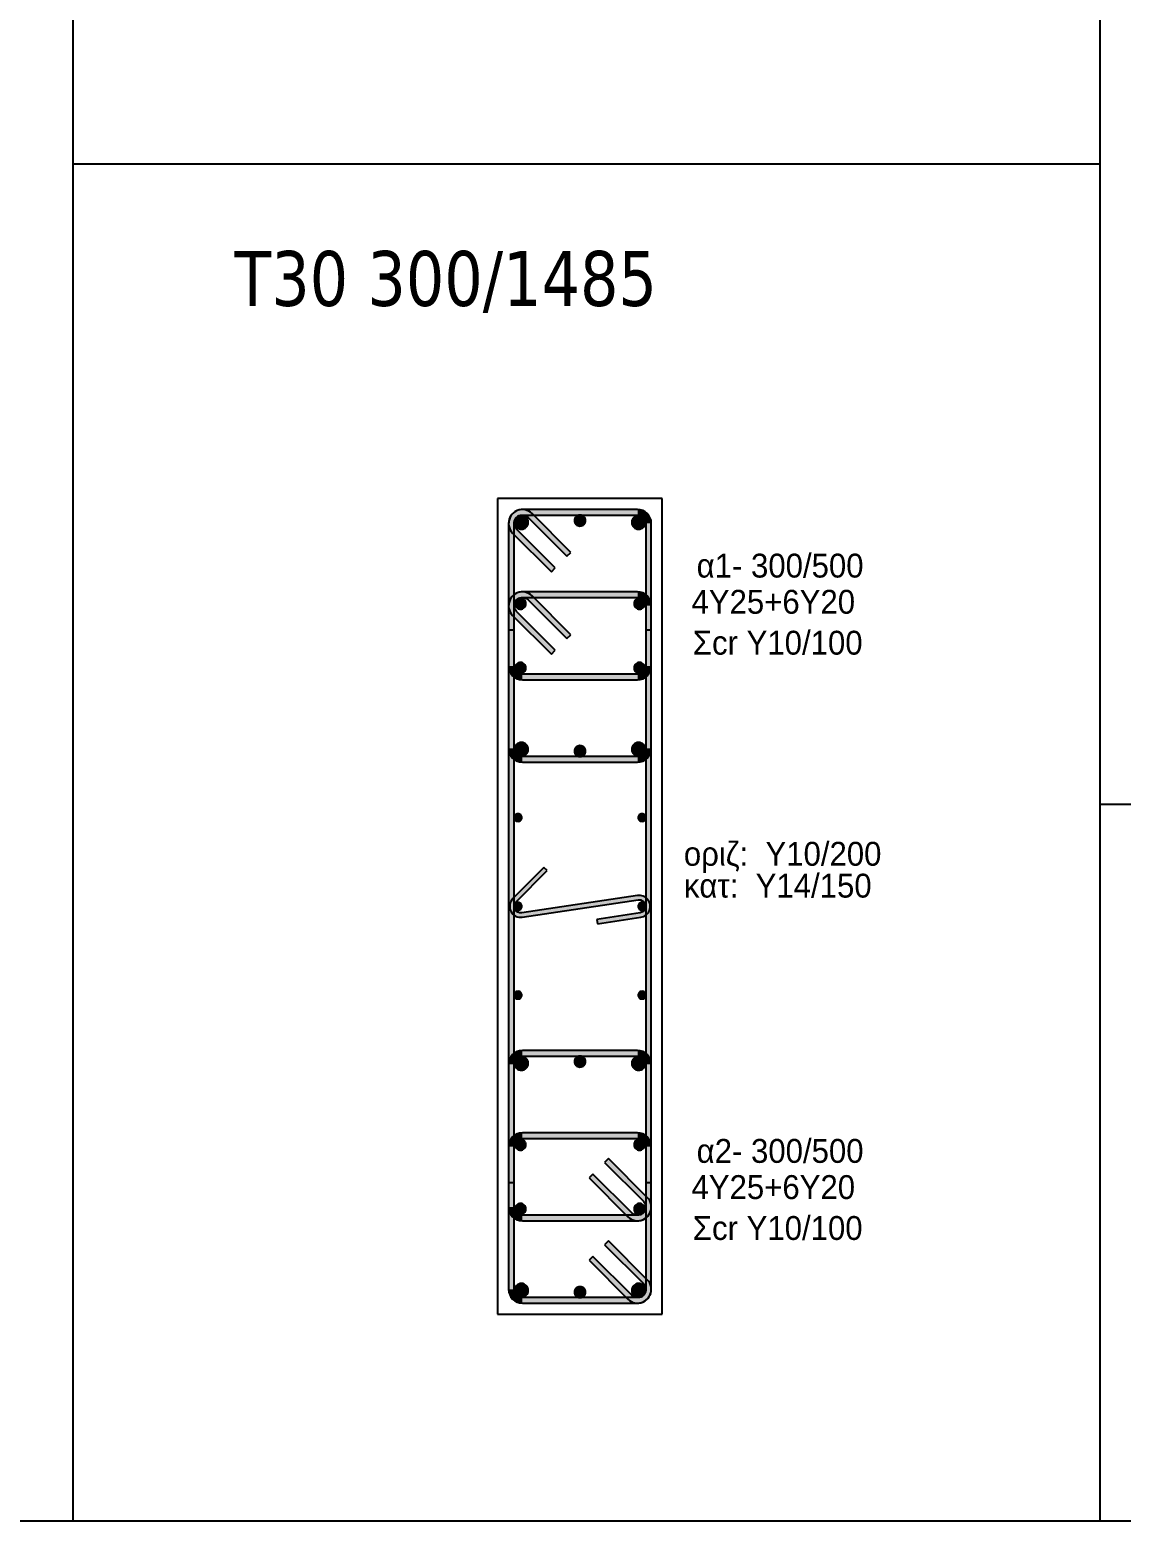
# Model space of a CAD drawing. Header units: millimetres. Extents: x -2171 to 1563, y -1758 to -1505.
# Drawn here: x -568.09 to -558.14, y -1630.29 to -1616.71 of the extents above; entities that cross this region are included whole.
import ezdxf

# ---------------------------------------------------------------- set-up
doc = ezdxf.new("R2010")
doc.units = ezdxf.units.MM
for name, color, linetype in [('-S_TEXT', 3, 'Continuous'), ('Col_Det', 7, 'Continuous'), ('Col_Det_Fill', 7, 'Continuous'), ('Geo_Col_Pro_1', 7, 'Continuous'), ('pinakaki', 153, 'Continuous')]:
    doc.layers.add(name, color=color, linetype=linetype)
doc.styles.add('S1Arl22_b_934_161', font='arial.ttf', dxfattribs={"width": 0.933629, "height": 0.002175})
doc.styles.get("Standard").update_dxf_attribs({"font": 'tahoma.ttf'})

msp = doc.modelspace()

# ---------------------------------------------------------------- hatches: boundary and pattern name
at = {"layer": 'Col_Det_Fill'}
for color, points in [(252, [(-563.5477, -1621.1539), (-563.5124, -1621.1185, 0.6681786), (-563.7258, -1621.2069), (-563.6758, -1621.2069, -0.6681786)]), (252, [(-563.6008, -1621.1319), (-563.6008, -1621.0819, 0.6681786), (-563.6891, -1621.2953), (-563.6538, -1621.2599, -0.6681786)]), (252, [(-562.5508, -1621.1319), (-562.5508, -1621.0819), (-563.6008, -1621.0819), (-563.6008, -1621.1319)]), (252, [(-562.4758, -1621.2069), (-562.4258, -1621.2069, 0.4142136), (-562.5508, -1621.0819), (-562.5508, -1621.1319, -0.4142136)]), (252, [(-563.6758, -1621.2069), (-563.7258, -1621.2069), (-563.7258, -1623.2569), (-563.6758, -1623.2569)]), (12, [(-563.6096, -1621.1355, 0.4142136), (-563.6721, -1621.198, 0.4142136), (-563.6096, -1621.2605, 0.4142136), (-563.5471, -1621.198, 0.4142136)]), (252, [(-563.1942, -1621.5074), (-563.1588, -1621.472), (-563.5124, -1621.1185), (-563.5477, -1621.1539)]), (133, [(-563.0758, -1621.1319, 0.4142136), (-563.1258, -1621.1819, 0.4142136), (-563.0758, -1621.2319, 0.4142136), (-563.0258, -1621.1819, 0.4142136)]), (12, [(-562.5419, -1621.1355, 0.4142136), (-562.6044, -1621.198, 0.4142136), (-562.5419, -1621.2605, 0.4142136), (-562.4794, -1621.198, 0.4142136)]), (252, [(-562.4758, -1623.2569), (-562.4258, -1623.2569), (-562.4258, -1621.2069), (-562.4758, -1621.2069)]), (252, [(-563.6538, -1621.2599), (-563.6891, -1621.2953), (-563.3356, -1621.6488), (-563.3002, -1621.6135)]), (252, [(-563.5477, -1621.9039), (-563.5124, -1621.8685, 0.6681786), (-563.7258, -1621.9569), (-563.6758, -1621.9569, -0.6681786)]), (252, [(-563.6008, -1621.8819), (-563.6008, -1621.8319, 0.6681786), (-563.6891, -1622.0453), (-563.6538, -1622.0099, -0.6681786)]), (56, [(-563.6184, -1621.8892, 0.4142136), (-563.6684, -1621.9392, 0.4142136), (-563.6184, -1621.9892, 0.4142136), (-563.5684, -1621.9392, 0.4142136)]), (252, [(-562.5508, -1621.8819), (-562.5508, -1621.8319), (-563.6008, -1621.8319), (-563.6008, -1621.8819)]), (252, [(-563.1942, -1622.2574), (-563.1588, -1622.222), (-563.5124, -1621.8685), (-563.5477, -1621.9039)]), (56, [(-562.5331, -1621.8892, 0.4142136), (-562.5831, -1621.9392, 0.4142136), (-562.5331, -1621.9892, 0.4142136), (-562.4831, -1621.9392, 0.4142136)]), (252, [(-562.4758, -1621.9569), (-562.4258, -1621.9569, 0.4142136), (-562.5508, -1621.8319), (-562.5508, -1621.8819, -0.4142136)]), (252, [(-563.6758, -1621.9569), (-563.7258, -1621.9569), (-563.7258, -1622.5069), (-563.6758, -1622.5069)]), (252, [(-563.6538, -1622.0099), (-563.6891, -1622.0453), (-563.3356, -1622.3988), (-563.3002, -1622.3635)]), (252, [(-562.4758, -1622.5069), (-562.4258, -1622.5069), (-562.4258, -1621.9569), (-562.4758, -1621.9569)]), (252, [(-563.6758, -1622.1804), (-563.7258, -1622.1804), (-563.7258, -1627.2103), (-563.6758, -1627.2103)]), (252, [(-562.4758, -1627.2103), (-562.4258, -1627.2103), (-562.4258, -1622.1804), (-562.4758, -1622.1804)]), (252, [(-563.6758, -1622.5069), (-563.7258, -1622.5069, 0.4142136), (-563.6008, -1622.6319), (-563.6008, -1622.5819, -0.4142136)]), (56, [(-563.6184, -1622.4746, 0.4142136), (-563.6684, -1622.5246, 0.4142136), (-563.6184, -1622.5746, 0.4142136), (-563.5684, -1622.5246, 0.4142136)]), (252, [(-563.6008, -1622.5819), (-563.6008, -1622.6319), (-562.5508, -1622.6319), (-562.5508, -1622.5819)]), (56, [(-562.5331, -1622.4746, 0.4142136), (-562.5831, -1622.5246, 0.4142136), (-562.5331, -1622.5746, 0.4142136), (-562.4831, -1622.5246, 0.4142136)]), (252, [(-562.5508, -1622.5819), (-562.5508, -1622.6319, 0.4142136), (-562.4258, -1622.5069), (-562.4758, -1622.5069, -0.4142136)]), (252, [(-563.6758, -1623.2569), (-563.7258, -1623.2569, 0.4142136), (-563.6008, -1623.3819), (-563.6008, -1623.3319, -0.4142136)]), (12, [(-563.6096, -1623.2032, 0.4142136), (-563.6721, -1623.2657, 0.4142136), (-563.6096, -1623.3282, 0.4142136), (-563.5471, -1623.2657, 0.4142136)]), (133, [(-563.0758, -1623.2319, 0.4142136), (-563.1258, -1623.2819, 0.4142136), (-563.0758, -1623.3319, 0.4142136), (-563.0258, -1623.2819, 0.4142136)]), (12, [(-562.5419, -1623.2032, 0.4142136), (-562.6044, -1623.2657, 0.4142136), (-562.5419, -1623.3282, 0.4142136), (-562.4794, -1623.2657, 0.4142136)]), (252, [(-562.5508, -1623.3319), (-562.5508, -1623.3819, 0.4142136), (-562.4258, -1623.2569), (-562.4758, -1623.2569, -0.4142136)]), (252, [(-563.6008, -1623.3319), (-563.6008, -1623.3819), (-562.5508, -1623.3819), (-562.5508, -1623.3319)]), (133, [(-563.6408, -1623.9217, 0.4142136), (-563.6058, -1623.8867, 0.4142136), (-563.6408, -1623.8517, 0.4142136), (-563.6758, -1623.8867, 0.4142136)]), (133, [(-562.5108, -1623.9217, 0.4142136), (-562.4758, -1623.8867, 0.4142136), (-562.5108, -1623.8517, 0.4142136), (-562.5458, -1623.8867, 0.4142136)]), (252, [(-563.6865, -1624.6246), (-563.6582, -1624.6529), (-563.3753, -1624.3701), (-563.4036, -1624.3418)]), (252, [(-562.5446, -1624.636), (-562.5506, -1624.5964), (-563.6069, -1624.7547), (-563.6009, -1624.7942)]), (252, [(-562.5269, -1624.7547), (-562.5209, -1624.7942, 1), (-562.5506, -1624.5964), (-562.5446, -1624.636, -1)]), (252, [(-563.6009, -1624.7942), (-563.6069, -1624.7547, -0.7233449), (-563.6582, -1624.6529), (-563.6865, -1624.6246, 0.7233449)]), (133, [(-563.6408, -1624.7303, 0.4142136), (-563.6058, -1624.6953, 0.4142136), (-563.6408, -1624.6603, 0.4142136), (-563.6758, -1624.6953, 0.4142136)]), (252, [(-562.9224, -1624.8139), (-562.9165, -1624.8535), (-562.5209, -1624.7942), (-562.5269, -1624.7547)]), (133, [(-562.5108, -1624.7303, 0.4142136), (-562.4758, -1624.6953, 0.4142136), (-562.5108, -1624.6603, 0.4142136), (-562.5458, -1624.6953, 0.4142136)]), (133, [(-563.6408, -1625.539, 0.4142136), (-563.6058, -1625.504, 0.4142136), (-563.6408, -1625.469, 0.4142136), (-563.6758, -1625.504, 0.4142136)]), (133, [(-562.5108, -1625.539, 0.4142136), (-562.4758, -1625.504, 0.4142136), (-562.5108, -1625.469, 0.4142136), (-562.5458, -1625.504, 0.4142136)]), (252, [(-563.6008, -1626.0588), (-563.6008, -1626.0088, 0.4142136), (-563.7258, -1626.1338), (-563.6758, -1626.1338, -0.4142136)]), (12, [(-563.6096, -1626.1874, 0.4142136), (-563.5471, -1626.1249, 0.4142136), (-563.6096, -1626.0624, 0.4142136), (-563.6721, -1626.1249, 0.4142136)]), (252, [(-562.5508, -1626.0588), (-562.5508, -1626.0088), (-563.6008, -1626.0088), (-563.6008, -1626.0588)]), (133, [(-563.0758, -1626.1588, 0.4142136), (-563.0258, -1626.1088, 0.4142136), (-563.0758, -1626.0588, 0.4142136), (-563.1258, -1626.1088, 0.4142136)]), (12, [(-562.5419, -1626.1874, 0.4142136), (-562.4794, -1626.1249, 0.4142136), (-562.5419, -1626.0624, 0.4142136), (-562.6044, -1626.1249, 0.4142136)]), (252, [(-562.4758, -1626.1338), (-562.4258, -1626.1338, 0.4142136), (-562.5508, -1626.0088), (-562.5508, -1626.0588, -0.4142136)]), (252, [(-563.6758, -1626.1338), (-563.7258, -1626.1338), (-563.7258, -1628.1838), (-563.6758, -1628.1838)]), (252, [(-562.4758, -1628.1838), (-562.4258, -1628.1838), (-562.4258, -1626.1338), (-562.4758, -1626.1338)]), (252, [(-563.6008, -1626.8088), (-563.6008, -1626.7588, 0.4142136), (-563.7258, -1626.8838), (-563.6758, -1626.8838, -0.4142136)]), (252, [(-562.5508, -1626.8088), (-562.5508, -1626.7588), (-563.6008, -1626.7588), (-563.6008, -1626.8088)]), (252, [(-562.4758, -1626.8838), (-562.4258, -1626.8838, 0.4142136), (-562.5508, -1626.7588), (-562.5508, -1626.8088, -0.4142136)]), (252, [(-563.6758, -1626.8838), (-563.7258, -1626.8838), (-563.7258, -1627.4338), (-563.6758, -1627.4338)]), (56, [(-563.6184, -1626.9161, 0.4142136), (-563.5684, -1626.8661, 0.4142136), (-563.6184, -1626.8161, 0.4142136), (-563.6684, -1626.8661, 0.4142136)]), (56, [(-562.5331, -1626.9161, 0.4142136), (-562.4831, -1626.8661, 0.4142136), (-562.5331, -1626.8161, 0.4142136), (-562.5831, -1626.8661, 0.4142136)]), (252, [(-562.4758, -1627.4338), (-562.4258, -1627.4338), (-562.4258, -1626.8838), (-562.4758, -1626.8838)]), (252, [(-562.4977, -1627.3808), (-562.4624, -1627.3454), (-562.8159, -1626.9918), (-562.8513, -1627.0272)]), (252, [(-562.9573, -1627.1333), (-562.9927, -1627.1686), (-562.6391, -1627.5222), (-562.6038, -1627.4868)]), (252, [(-563.6758, -1627.4338), (-563.7258, -1627.4338, 0.4142136), (-563.6008, -1627.5588), (-563.6008, -1627.5088, -0.4142136)]), (56, [(-563.6184, -1627.5015, 0.4142136), (-563.5684, -1627.4515, 0.4142136), (-563.6184, -1627.4015, 0.4142136), (-563.6684, -1627.4515, 0.4142136)]), (252, [(-562.6038, -1627.4868), (-562.6391, -1627.5222, 0.6681786), (-562.4258, -1627.4338), (-562.4758, -1627.4338, -0.6681786)]), (56, [(-562.5331, -1627.5015, 0.4142136), (-562.4831, -1627.4515, 0.4142136), (-562.5331, -1627.4015, 0.4142136), (-562.5831, -1627.4515, 0.4142136)]), (252, [(-562.5508, -1627.5088), (-562.5508, -1627.5588, 0.6681786), (-562.4624, -1627.3454), (-562.4977, -1627.3808, -0.6681786)]), (252, [(-563.6008, -1627.5088), (-563.6008, -1627.5588), (-562.5508, -1627.5588), (-562.5508, -1627.5088)]), (252, [(-562.4977, -1628.1308), (-562.4624, -1628.0954), (-562.8159, -1627.7418), (-562.8513, -1627.7772)]), (252, [(-562.9573, -1627.8833), (-562.9927, -1627.9186), (-562.6391, -1628.2722), (-562.6038, -1628.2368)]), (12, [(-563.6096, -1628.2551, 0.4142136), (-563.5471, -1628.1926, 0.4142136), (-563.6096, -1628.1301, 0.4142136), (-563.6721, -1628.1926, 0.4142136)]), (12, [(-562.5419, -1628.2551, 0.4142136), (-562.4794, -1628.1926, 0.4142136), (-562.5419, -1628.1301, 0.4142136), (-562.6044, -1628.1926, 0.4142136)]), (252, [(-562.5508, -1628.2588), (-562.5508, -1628.3088, 0.6681786), (-562.4624, -1628.0954), (-562.4977, -1628.1308, -0.6681786)]), (252, [(-563.6758, -1628.1838), (-563.7258, -1628.1838, 0.4142136), (-563.6008, -1628.3088), (-563.6008, -1628.2588, -0.4142136)]), (252, [(-563.6008, -1628.2588), (-563.6008, -1628.3088), (-562.5508, -1628.3088), (-562.5508, -1628.2588)]), (133, [(-563.0758, -1628.2588, 0.4142136), (-563.0258, -1628.2088, 0.4142136), (-563.0758, -1628.1588, 0.4142136), (-563.1258, -1628.2088, 0.4142136)]), (252, [(-562.6038, -1628.2368), (-562.6391, -1628.2722, 0.6681786), (-562.4258, -1628.1838), (-562.4758, -1628.1838, -0.6681786)])]:
    msp.add_hatch(color=color, dxfattribs=at).paths.add_polyline_path(points)

# ---------------------------------------------------------------- linework, layer by layer
at = {"layer": '-S_TEXT', "ltscale": 5}
msp.add_lwpolyline([(-587.864, -1590.2497), (-529.7165, -1590.2497), (-529.7165, -1630.2944), (-587.864, -1630.2944)], close=True, dxfattribs=at)
at = {"layer": 'Col_Det', "color": 7}
for points in [[(-562.3258, -1620.9819), (-563.8258, -1620.9819)], [(-563.8258, -1620.9819), (-563.8258, -1628.4088)], [(-562.5508, -1621.0819), (-563.6008, -1621.0819)], [(-562.3258, -1628.4088), (-562.3258, -1620.9819)], [(-563.7258, -1621.2069), (-563.7258, -1623.2569)], [(-563.6758, -1623.2569), (-563.6758, -1621.2069)], [(-563.6008, -1621.1319), (-562.5508, -1621.1319)], [(-563.5477, -1621.1539), (-563.1942, -1621.5074)], [(-563.1588, -1621.472), (-563.5124, -1621.1185)], [(-562.4758, -1621.2069), (-562.4758, -1623.2569)], [(-562.4258, -1623.2569), (-562.4258, -1621.2069)], [(-563.6891, -1621.2953), (-563.3356, -1621.6488)], [(-563.3002, -1621.6135), (-563.6538, -1621.2599)], [(-563.1942, -1621.5074), (-563.1588, -1621.472)], [(-563.3356, -1621.6488), (-563.3002, -1621.6135)], [(-562.5508, -1621.8319), (-563.6008, -1621.8319)], [(-563.6008, -1621.8819), (-562.5508, -1621.8819)], [(-563.5477, -1621.9039), (-563.1942, -1622.2574)], [(-563.1588, -1622.222), (-563.5124, -1621.8685)], [(-563.7258, -1621.9569), (-563.7258, -1622.5069)], [(-563.6758, -1622.5069), (-563.6758, -1621.9569)], [(-563.3002, -1622.3635), (-563.6538, -1622.0099)], [(-562.4758, -1621.9569), (-562.4758, -1622.5069)], [(-562.4258, -1622.5069), (-562.4258, -1621.9569)], [(-563.6891, -1622.0453), (-563.3356, -1622.3988)], [(-563.6758, -1622.1804), (-563.7258, -1622.1804)], [(-563.7258, -1622.1804), (-563.7258, -1627.2103)], [(-563.6758, -1627.2103), (-563.6758, -1622.1804)], [(-563.1942, -1622.2574), (-563.1588, -1622.222)], [(-562.4258, -1622.1804), (-562.4758, -1622.1804)], [(-562.4758, -1622.1804), (-562.4758, -1627.2103)], [(-562.4258, -1627.2103), (-562.4258, -1622.1804)], [(-563.3356, -1622.3988), (-563.3002, -1622.3635)], [(-562.5508, -1622.5819), (-563.6008, -1622.5819)], [(-563.6008, -1622.6319), (-562.5508, -1622.6319)], [(-562.5508, -1623.3319), (-563.6008, -1623.3319)], [(-563.6008, -1623.3819), (-562.5508, -1623.3819)], [(-563.4036, -1624.3418), (-563.6865, -1624.6246)], [(-563.3753, -1624.3701), (-563.4036, -1624.3418)], [(-563.6582, -1624.6529), (-563.3753, -1624.3701)], [(-562.5506, -1624.5964), (-563.6069, -1624.7547)], [(-563.6009, -1624.7942), (-562.5446, -1624.636)], [(-562.5269, -1624.7547), (-562.9224, -1624.8139)], [(-562.9224, -1624.8139), (-562.9165, -1624.8535)], [(-562.9165, -1624.8535), (-562.5209, -1624.7942)], [(-562.5508, -1626.0088), (-563.6008, -1626.0088)], [(-563.6008, -1626.0588), (-562.5508, -1626.0588)], [(-563.7258, -1626.1338), (-563.7258, -1628.1838)], [(-563.6758, -1628.1838), (-563.6758, -1626.1338)], [(-562.4758, -1626.1338), (-562.4758, -1628.1838)], [(-562.4258, -1628.1838), (-562.4258, -1626.1338)], [(-562.5508, -1626.7588), (-563.6008, -1626.7588)], [(-563.7258, -1626.8838), (-563.7258, -1627.4338)], [(-563.6758, -1627.4338), (-563.6758, -1626.8838)], [(-563.6008, -1626.8088), (-562.5508, -1626.8088)], [(-562.4758, -1626.8838), (-562.4758, -1627.4338)], [(-562.4258, -1627.4338), (-562.4258, -1626.8838)], [(-562.8159, -1626.9918), (-562.8513, -1627.0272)], [(-562.8513, -1627.0272), (-562.4977, -1627.3808)], [(-562.4624, -1627.3454), (-562.8159, -1626.9918)], [(-562.9573, -1627.1333), (-562.9927, -1627.1686)], [(-562.9927, -1627.1686), (-562.6391, -1627.5222)], [(-562.6038, -1627.4868), (-562.9573, -1627.1333)], [(-563.7258, -1627.2103), (-563.6758, -1627.2103)], [(-562.4758, -1627.2103), (-562.4258, -1627.2103)], [(-562.5508, -1627.5088), (-563.6008, -1627.5088)], [(-563.6008, -1627.5588), (-562.5508, -1627.5588)], [(-562.8159, -1627.7418), (-562.8513, -1627.7772)], [(-562.4624, -1628.0954), (-562.8159, -1627.7418)], [(-562.8513, -1627.7772), (-562.4977, -1628.1308)], [(-562.9573, -1627.8833), (-562.9927, -1627.9186)], [(-562.9927, -1627.9186), (-562.6391, -1628.2722)], [(-562.6038, -1628.2368), (-562.9573, -1627.8833)], [(-562.5508, -1628.2588), (-563.6008, -1628.2588)], [(-563.8258, -1628.4088), (-562.3258, -1628.4088)], [(-563.6008, -1628.3088), (-562.5508, -1628.3088)]]:
    msp.add_lwpolyline(points, dxfattribs=at)
for points in [[(-563.5124, -1621.1185, 0.6681786), (-563.7258, -1621.2069)], [(-563.6008, -1621.0819, 0.6681786), (-563.6891, -1621.2953)], [(-562.4258, -1621.2069, 0.4142136), (-562.5508, -1621.0819)], [(-563.6758, -1621.2069, -0.6681786), (-563.5477, -1621.1539, -0.6681786)], [(-563.6538, -1621.2599, -0.6681786), (-563.6008, -1621.1319, -0.6681786)], [(-563.6096, -1621.1355, 0.4142136), (-563.6721, -1621.198, 0.4142136)], [(-563.6721, -1621.198, 0.4142136), (-563.6096, -1621.2605, 0.4142136)], [(-563.5471, -1621.198, 0.4142136), (-563.6096, -1621.1355, 0.4142136)], [(-563.6096, -1621.2605, 0.4142136), (-563.5471, -1621.198, 0.4142136)], [(-563.0758, -1621.1319, 0.4142136), (-563.1258, -1621.1819, 0.4142136)], [(-563.1258, -1621.1819, 0.4142136), (-563.0758, -1621.2319, 0.4142136)], [(-563.0258, -1621.1819, 0.4142136), (-563.0758, -1621.1319, 0.4142136)], [(-563.0758, -1621.2319, 0.4142136), (-563.0258, -1621.1819, 0.4142136)], [(-562.5419, -1621.1355, 0.4142136), (-562.6044, -1621.198, 0.4142136)], [(-562.6044, -1621.198, 0.4142136), (-562.5419, -1621.2605, 0.4142136)], [(-562.5508, -1621.1319, -0.4142136), (-562.4758, -1621.2069, -0.4142136)], [(-562.4794, -1621.198, 0.4142136), (-562.5419, -1621.1355, 0.4142136)], [(-562.5419, -1621.2605, 0.4142136), (-562.4794, -1621.198, 0.4142136)], [(-563.5124, -1621.8685, 0.6681786), (-563.7258, -1621.9569)], [(-563.6008, -1621.8319, 0.6681786), (-563.6891, -1622.0453)], [(-563.6758, -1621.9569, -0.6681786), (-563.5477, -1621.9039, -0.6681786)], [(-563.6538, -1622.0099, -0.6681786), (-563.6008, -1621.8819, -0.6681786)], [(-563.6184, -1621.8892, 0.4142136), (-563.6684, -1621.9392, 0.4142136)], [(-563.5684, -1621.9392, 0.4142136), (-563.6184, -1621.8892, 0.4142136)], [(-562.5331, -1621.8892, 0.4142136), (-562.5831, -1621.9392, 0.4142136)], [(-562.4258, -1621.9569, 0.4142136), (-562.5508, -1621.8319)], [(-562.5508, -1621.8819, -0.4142136), (-562.4758, -1621.9569, -0.4142136)], [(-562.4831, -1621.9392, 0.4142136), (-562.5331, -1621.8892, 0.4142136)], [(-563.6684, -1621.9392, 0.4142136), (-563.6184, -1621.9892, 0.4142136)], [(-563.6184, -1621.9892, 0.4142136), (-563.5684, -1621.9392, 0.4142136)], [(-562.5831, -1621.9392, 0.4142136), (-562.5331, -1621.9892, 0.4142136)], [(-562.5331, -1621.9892, 0.4142136), (-562.4831, -1621.9392, 0.4142136)], [(-563.7258, -1622.5069, 0.4142136), (-563.6008, -1622.6319)], [(-563.6008, -1622.5819, -0.4142136), (-563.6758, -1622.5069, -0.4142136)], [(-563.6184, -1622.4746, 0.4142136), (-563.6684, -1622.5246, 0.4142136)], [(-563.6684, -1622.5246, 0.4142136), (-563.6184, -1622.5746, 0.4142136)], [(-563.5684, -1622.5246, 0.4142136), (-563.6184, -1622.4746, 0.4142136)], [(-563.6184, -1622.5746, 0.4142136), (-563.5684, -1622.5246, 0.4142136)], [(-562.5331, -1622.4746, 0.4142136), (-562.5831, -1622.5246, 0.4142136)], [(-562.5831, -1622.5246, 0.4142136), (-562.5331, -1622.5746, 0.4142136)], [(-562.5508, -1622.6319, 0.4142136), (-562.4258, -1622.5069)], [(-562.4758, -1622.5069, -0.4142136), (-562.5508, -1622.5819, -0.4142136)], [(-562.4831, -1622.5246, 0.4142136), (-562.5331, -1622.4746, 0.4142136)], [(-562.5331, -1622.5746, 0.4142136), (-562.4831, -1622.5246, 0.4142136)], [(-563.7258, -1623.2569, 0.4142136), (-563.6008, -1623.3819)], [(-563.6008, -1623.3319, -0.4142136), (-563.6758, -1623.2569, -0.4142136)], [(-563.6096, -1623.2032, 0.4142136), (-563.6721, -1623.2657, 0.4142136)], [(-563.5471, -1623.2657, 0.4142136), (-563.6096, -1623.2032, 0.4142136)], [(-563.0758, -1623.2319, 0.4142136), (-563.1258, -1623.2819, 0.4142136)], [(-563.0258, -1623.2819, 0.4142136), (-563.0758, -1623.2319, 0.4142136)], [(-562.5419, -1623.2032, 0.4142136), (-562.6044, -1623.2657, 0.4142136)], [(-562.5508, -1623.3819, 0.4142136), (-562.4258, -1623.2569)], [(-562.4758, -1623.2569, -0.4142136), (-562.5508, -1623.3319, -0.4142136)], [(-562.4794, -1623.2657, 0.4142136), (-562.5419, -1623.2032, 0.4142136)], [(-563.6721, -1623.2657, 0.4142136), (-563.6096, -1623.3282, 0.4142136)], [(-563.6096, -1623.3282, 0.4142136), (-563.5471, -1623.2657, 0.4142136)], [(-563.1258, -1623.2819, 0.4142136), (-563.0758, -1623.3319, 0.4142136)], [(-563.0758, -1623.3319, 0.4142136), (-563.0258, -1623.2819, 0.4142136)], [(-562.6044, -1623.2657, 0.4142136), (-562.5419, -1623.3282, 0.4142136)], [(-562.5419, -1623.3282, 0.4142136), (-562.4794, -1623.2657, 0.4142136)], [(-563.6408, -1623.8517, 0.4142136), (-563.6758, -1623.8867, 0.4142136)], [(-563.6758, -1623.8867, 0.4142136), (-563.6408, -1623.9217, 0.4142136)], [(-563.6058, -1623.8867, 0.4142136), (-563.6408, -1623.8517, 0.4142136)], [(-563.6408, -1623.9217, 0.4142136), (-563.6058, -1623.8867, 0.4142136)], [(-562.5108, -1623.8517, 0.4142136), (-562.5458, -1623.8867, 0.4142136)], [(-562.5458, -1623.8867, 0.4142136), (-562.5108, -1623.9217, 0.4142136)], [(-562.4758, -1623.8867, 0.4142136), (-562.5108, -1623.8517, 0.4142136)], [(-562.5108, -1623.9217, 0.4142136), (-562.4758, -1623.8867, 0.4142136)], [(-562.5209, -1624.7942, 1), (-562.5506, -1624.5964)], [(-563.6865, -1624.6246, 0.7233449), (-563.6009, -1624.7942, 0.7233449)], [(-563.6069, -1624.7547, -0.7233449), (-563.6582, -1624.6529)], [(-563.6408, -1624.6603, 0.4142136), (-563.6758, -1624.6953, 0.4142136)], [(-563.6758, -1624.6953, 0.4142136), (-563.6408, -1624.7303, 0.4142136)], [(-563.6058, -1624.6953, 0.4142136), (-563.6408, -1624.6603, 0.4142136)], [(-563.6408, -1624.7303, 0.4142136), (-563.6058, -1624.6953, 0.4142136)], [(-562.5108, -1624.6603, 0.4142136), (-562.5458, -1624.6953, 0.4142136)], [(-562.5458, -1624.6953, 0.4142136), (-562.5108, -1624.7303, 0.4142136)], [(-562.5446, -1624.636, -1), (-562.5269, -1624.7547, -1)], [(-562.4758, -1624.6953, 0.4142136), (-562.5108, -1624.6603, 0.4142136)], [(-562.5108, -1624.7303, 0.4142136), (-562.4758, -1624.6953, 0.4142136)], [(-563.6408, -1625.469, 0.4142136), (-563.6758, -1625.504, 0.4142136)], [(-563.6758, -1625.504, 0.4142136), (-563.6408, -1625.539, 0.4142136)], [(-563.6058, -1625.504, 0.4142136), (-563.6408, -1625.469, 0.4142136)], [(-563.6408, -1625.539, 0.4142136), (-563.6058, -1625.504, 0.4142136)], [(-562.5108, -1625.469, 0.4142136), (-562.5458, -1625.504, 0.4142136)], [(-562.5458, -1625.504, 0.4142136), (-562.5108, -1625.539, 0.4142136)], [(-562.4758, -1625.504, 0.4142136), (-562.5108, -1625.469, 0.4142136)], [(-562.5108, -1625.539, 0.4142136), (-562.4758, -1625.504, 0.4142136)], [(-563.6008, -1626.0088, 0.4142136), (-563.7258, -1626.1338)], [(-563.6758, -1626.1338, -0.4142136), (-563.6008, -1626.0588, -0.4142136)], [(-563.6096, -1626.0624, 0.4142136), (-563.6721, -1626.1249, 0.4142136)], [(-563.5471, -1626.1249, 0.4142136), (-563.6096, -1626.0624, 0.4142136)], [(-563.0758, -1626.0588, 0.4142136), (-563.1258, -1626.1088, 0.4142136)], [(-563.1258, -1626.1088, 0.4142136), (-563.0758, -1626.1588, 0.4142136)], [(-563.0258, -1626.1088, 0.4142136), (-563.0758, -1626.0588, 0.4142136)], [(-563.0758, -1626.1588, 0.4142136), (-563.0258, -1626.1088, 0.4142136)], [(-562.5419, -1626.0624, 0.4142136), (-562.6044, -1626.1249, 0.4142136)], [(-562.4258, -1626.1338, 0.4142136), (-562.5508, -1626.0088)], [(-562.5508, -1626.0588, -0.4142136), (-562.4758, -1626.1338, -0.4142136)], [(-562.4794, -1626.1249, 0.4142136), (-562.5419, -1626.0624, 0.4142136)], [(-563.6721, -1626.1249, 0.4142136), (-563.6096, -1626.1874, 0.4142136)], [(-563.6096, -1626.1874, 0.4142136), (-563.5471, -1626.1249, 0.4142136)], [(-562.6044, -1626.1249, 0.4142136), (-562.5419, -1626.1874, 0.4142136)], [(-562.5419, -1626.1874, 0.4142136), (-562.4794, -1626.1249, 0.4142136)], [(-563.6008, -1626.7588, 0.4142136), (-563.7258, -1626.8838)], [(-562.4258, -1626.8838, 0.4142136), (-562.5508, -1626.7588)], [(-563.6758, -1626.8838, -0.4142136), (-563.6008, -1626.8088, -0.4142136)], [(-563.6184, -1626.8161, 0.4142136), (-563.6684, -1626.8661, 0.4142136)], [(-563.6684, -1626.8661, 0.4142136), (-563.6184, -1626.9161, 0.4142136)], [(-563.5684, -1626.8661, 0.4142136), (-563.6184, -1626.8161, 0.4142136)], [(-563.6184, -1626.9161, 0.4142136), (-563.5684, -1626.8661, 0.4142136)], [(-562.5331, -1626.8161, 0.4142136), (-562.5831, -1626.8661, 0.4142136)], [(-562.5831, -1626.8661, 0.4142136), (-562.5331, -1626.9161, 0.4142136)], [(-562.5508, -1626.8088, -0.4142136), (-562.4758, -1626.8838, -0.4142136)], [(-562.4831, -1626.8661, 0.4142136), (-562.5331, -1626.8161, 0.4142136)], [(-562.5331, -1626.9161, 0.4142136), (-562.4831, -1626.8661, 0.4142136)], [(-563.7258, -1627.4338, 0.4142136), (-563.6008, -1627.5588)], [(-563.6008, -1627.5088, -0.4142136), (-563.6758, -1627.4338, -0.4142136)], [(-563.6184, -1627.4015, 0.4142136), (-563.6684, -1627.4515, 0.4142136)], [(-563.6684, -1627.4515, 0.4142136), (-563.6184, -1627.5015, 0.4142136)], [(-563.5684, -1627.4515, 0.4142136), (-563.6184, -1627.4015, 0.4142136)], [(-563.6184, -1627.5015, 0.4142136), (-563.5684, -1627.4515, 0.4142136)], [(-562.6391, -1627.5222, 0.6681786), (-562.4258, -1627.4338)], [(-562.4758, -1627.4338, -0.6681786), (-562.6038, -1627.4868, -0.6681786)], [(-562.5331, -1627.4015, 0.4142136), (-562.5831, -1627.4515, 0.4142136)], [(-562.5831, -1627.4515, 0.4142136), (-562.5331, -1627.5015, 0.4142136)], [(-562.5508, -1627.5588, 0.6681786), (-562.4624, -1627.3454)], [(-562.4977, -1627.3808, -0.6681786), (-562.5508, -1627.5088, -0.6681786)], [(-562.4831, -1627.4515, 0.4142136), (-562.5331, -1627.4015, 0.4142136)], [(-562.5331, -1627.5015, 0.4142136), (-562.4831, -1627.4515, 0.4142136)], [(-563.6096, -1628.1301, 0.4142136), (-563.6721, -1628.1926, 0.4142136)], [(-563.5471, -1628.1926, 0.4142136), (-563.6096, -1628.1301, 0.4142136)], [(-562.5419, -1628.1301, 0.4142136), (-562.6044, -1628.1926, 0.4142136)], [(-562.5508, -1628.3088, 0.6681786), (-562.4624, -1628.0954)], [(-562.4977, -1628.1308, -0.6681786), (-562.5508, -1628.2588, -0.6681786)], [(-562.4794, -1628.1926, 0.4142136), (-562.5419, -1628.1301, 0.4142136)], [(-563.7258, -1628.1838, 0.4142136), (-563.6008, -1628.3088)], [(-563.6008, -1628.2588, -0.4142136), (-563.6758, -1628.1838, -0.4142136)], [(-563.6721, -1628.1926, 0.4142136), (-563.6096, -1628.2551, 0.4142136)], [(-563.6096, -1628.2551, 0.4142136), (-563.5471, -1628.1926, 0.4142136)], [(-563.0758, -1628.1588, 0.4142136), (-563.1258, -1628.2088, 0.4142136)], [(-563.1258, -1628.2088, 0.4142136), (-563.0758, -1628.2588, 0.4142136)], [(-563.0258, -1628.2088, 0.4142136), (-563.0758, -1628.1588, 0.4142136)], [(-563.0758, -1628.2588, 0.4142136), (-563.0258, -1628.2088, 0.4142136)], [(-562.6391, -1628.2722, 0.6681786), (-562.4258, -1628.1838)], [(-562.6044, -1628.1926, 0.4142136), (-562.5419, -1628.2551, 0.4142136)], [(-562.4758, -1628.1838, -0.6681786), (-562.6038, -1628.2368, -0.6681786)], [(-562.5419, -1628.2551, 0.4142136), (-562.4794, -1628.1926, 0.4142136)]]:
    msp.add_lwpolyline(points, format="xyb", dxfattribs=at)
at = {"layer": 'Geo_Col_Pro_1', "color": 4, "linetype": 'Continuous', "ltscale": 0.5}
for p, q in [((-567.6959, -1610.5817), (-567.6959, -1630.2944)), ((-558.3393, -1610.5817), (-558.3393, -1630.2944)), ((-567.6959, -1617.934), (-558.3393, -1617.934)), ((-558.3393, -1623.7642), (-536.7363, -1623.7642))]:
    msp.add_line(p, q, dxfattribs=at)

# ---------------------------------------------------------------- texts
at = {"layer": 'Col_Det', "color": 7, "style": 'S1Arl22_b_934_161', "width": 0.933629}
for s, p in [(' α1- 300/500', (-562.0909, -1621.701)), ('4Y25+6Y20', (-562.0595, -1622.0306)), ('Σcr Y10/100', (-562.0476, -1622.4031)), ('οριζ:  Y10/200', (-562.1291, -1624.3255)), ('κατ:  Y14/150', (-562.1291, -1624.6155)), (' α2- 300/500', (-562.0909, -1627.0312)), ('4Y25+6Y20', (-562.0595, -1627.3608)), ('Σcr Y10/100', (-562.0476, -1627.7333))]:
    msp.add_text(s, height=0.2175, dxfattribs=at).set_placement(p)
at = {"layer": 'pinakaki', "color": 1, "width": 0.933629}
msp.add_text('Τ30 300/1485 ', height=0.5, dxfattribs=at).set_placement((-566.2248, -1619.2268))

doc.saveas('drawing.dxf')
